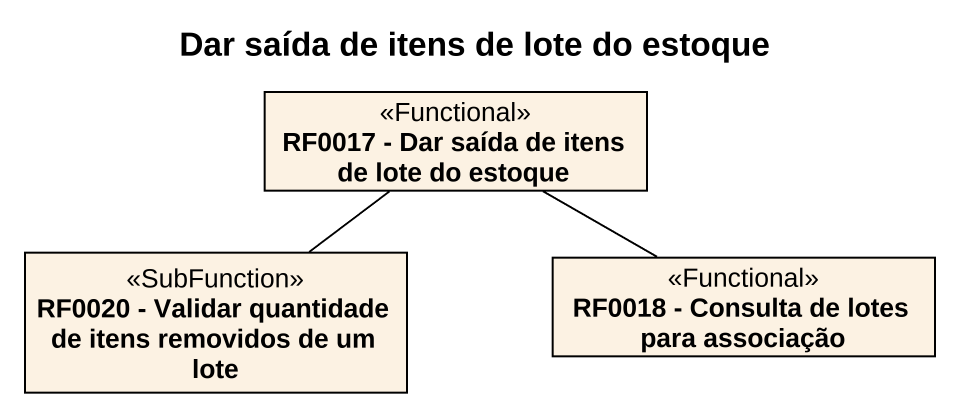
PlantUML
@startuml
title Dar saída de itens de lote do estoque
hide circle
hide empty members
class "RF0017 - Dar saída de itens de lote do estoque" as RF0017_Dar_saída_de_itens <<Functional>>
class "RF0020 - Validar quantidade de itens removidos de um lote" as RF0020_Validar_quantidade <<SubFunction>>
class "RF0018 - Consulta de lotes para associação" as RF0018_Consulta_de_lotes <<Functional>>
RF0020_Validar_quantidade -up- RF0017_Dar_saída_de_itens
RF0018_Consulta_de_lotes -left- RF0017_Dar_saída_de_itens
@enduml
